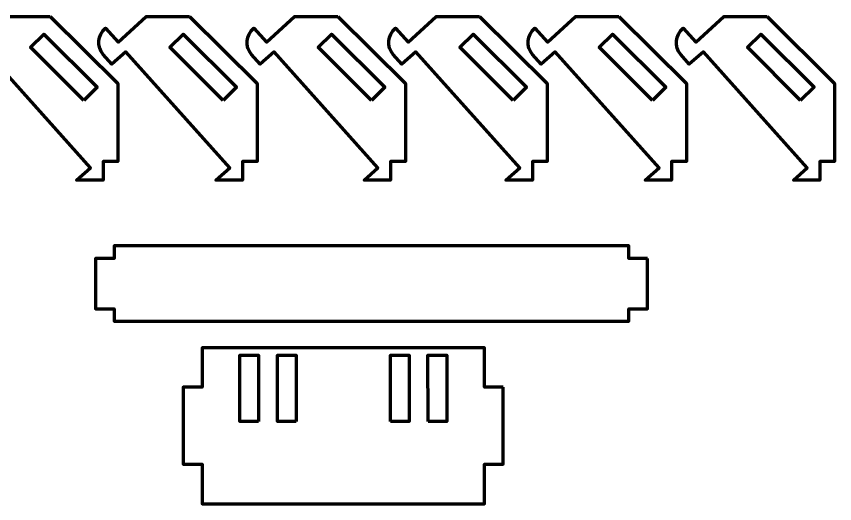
# Model space of a CAD drawing. Header units: inches. Extents: x 589 to 2016, y -1839 to -951.
# Drawn here: x 1885.4 to 2015.8, y -1679.9 to -1602.3 of the extents above; entities that cross this region are included whole.
import ezdxf

# ---------------------------------------------------------------- set-up
doc = ezdxf.new("R2010")
doc.units = ezdxf.units.IN
doc.header["$MEASUREMENT"] = 0
doc.layers.add('Layer 1', color=7, linetype='Continuous')

msp = doc.modelspace()

# ---------------------------------------------------------------- linework, layer by layer
at = {"layer": 'Layer 1', "color": 18, "lineweight": 80, "true_color": 0x010101}
for points in [[(1896.14, -1615.68), (1887.65, -1607.19), (1889.78, -1605.07), (1898.26, -1613.56), (1896.14, -1615.68)], [(1918.34, -1615.68), (1909.85, -1607.19), (1911.97, -1605.07), (1920.46, -1613.56), (1918.34, -1615.68)], [(1941.96, -1615.68), (1933.47, -1607.19), (1935.6, -1605.07), (1944.08, -1613.56), (1941.96, -1615.68)], [(1964.55, -1615.68), (1956.06, -1607.19), (1958.18, -1605.07), (1966.67, -1613.56), (1964.55, -1615.68)], [(1986.74, -1615.68), (1978.26, -1607.19), (1980.38, -1605.07), (1988.86, -1613.56), (1986.74, -1615.68)], [(2010.36, -1615.68), (2001.88, -1607.19), (2004, -1605.07), (2012.49, -1613.56), (2010.36, -1615.68)], [(1985.98, -1640.86), (1982.98, -1640.86), (1982.98, -1638.86), (1900.98, -1638.86), (1900.98, -1640.86), (1897.98, -1640.86), (1897.98, -1648.86), (1900.98, -1648.86), (1900.98, -1650.86), (1982.98, -1650.86), (1982.98, -1648.86), (1985.98, -1648.86), (1985.98, -1640.86)], [(1962.98, -1661.4), (1959.98, -1661.4), (1959.98, -1655.1), (1914.99, -1655.1), (1914.99, -1661.4), (1911.98, -1661.4), (1911.98, -1673.64), (1914.98, -1673.64), (1914.98, -1679.95), (1959.98, -1679.95), (1959.98, -1673.64), (1962.98, -1673.64), (1962.98, -1661.4)], [(1923.99, -1666.87), (1920.99, -1666.86), (1920.99, -1656.29), (1923.99, -1656.29), (1923.99, -1666.87)], [(1929.99, -1666.87), (1926.99, -1666.86), (1926.99, -1656.29), (1929.99, -1656.29), (1929.99, -1666.87)], [(1944.98, -1666.87), (1944.98, -1656.29), (1947.97, -1656.29), (1947.98, -1666.86), (1944.98, -1666.87)], [(1950.98, -1666.87), (1950.97, -1656.29), (1953.97, -1656.29), (1953.98, -1666.86), (1950.98, -1666.87)]]:
    msp.add_lwpolyline(points, dxfattribs=at)
for points in [[(1890.79, -1602.26), (1890.79, -1602.26), (1883.88, -1602.26), (1883.88, -1602.26), (1883.88, -1602.26), (1879.42, -1606.38), (1879.42, -1606.38), (1879.42, -1606.38), (1877.4, -1604.14), (1877.4, -1604.14), (1876.13, -1605.2), (1875.97, -1607.1), (1877.03, -1608.36), (1877.03, -1608.36), (1878.4, -1609.89), (1878.4, -1609.89), (1878.4, -1609.89), (1880.63, -1607.89), (1880.63, -1607.89), (1880.63, -1607.89), (1897.19, -1626.41), (1897.19, -1626.41), (1897.19, -1626.41), (1894.99, -1628.38), (1894.99, -1628.38), (1894.99, -1628.38), (1899.2, -1628.38), (1899.2, -1628.38), (1899.2, -1628.38), (1899.2, -1625.38), (1899.2, -1625.38), (1899.2, -1625.38), (1901.55, -1625.38), (1901.55, -1625.38), (1901.55, -1625.38), (1901.55, -1612.97), (1901.55, -1612.97), (1901.55, -1612.97), (1890.79, -1602.26), (1890.79, -1602.26)], [(1912.99, -1602.26), (1912.99, -1602.26), (1906.07, -1602.26), (1906.07, -1602.26), (1906.07, -1602.26), (1901.62, -1606.38), (1901.62, -1606.38), (1901.62, -1606.38), (1899.6, -1604.14), (1899.6, -1604.14), (1898.33, -1605.2), (1898.17, -1607.1), (1899.23, -1608.36), (1899.23, -1608.36), (1900.59, -1609.89), (1900.59, -1609.89), (1900.59, -1609.89), (1902.83, -1607.89), (1902.83, -1607.89), (1902.83, -1607.89), (1919.39, -1626.41), (1919.39, -1626.41), (1919.39, -1626.41), (1917.19, -1628.38), (1917.19, -1628.38), (1917.19, -1628.38), (1921.4, -1628.38), (1921.4, -1628.38), (1921.4, -1628.38), (1921.4, -1625.38), (1921.4, -1625.38), (1921.4, -1625.38), (1923.75, -1625.38), (1923.75, -1625.38), (1923.75, -1625.38), (1923.75, -1612.97), (1923.75, -1612.97), (1923.75, -1612.97), (1912.99, -1602.26), (1912.99, -1602.26)], [(1936.61, -1602.26), (1936.61, -1602.26), (1929.7, -1602.26), (1929.7, -1602.26), (1929.7, -1602.26), (1925.24, -1606.38), (1925.24, -1606.38), (1925.24, -1606.38), (1923.22, -1604.14), (1923.22, -1604.14), (1921.95, -1605.2), (1921.79, -1607.1), (1922.85, -1608.36), (1922.85, -1608.36), (1924.22, -1609.89), (1924.22, -1609.89), (1924.22, -1609.89), (1926.45, -1607.89), (1926.45, -1607.89), (1926.45, -1607.89), (1943.01, -1626.41), (1943.01, -1626.41), (1943.01, -1626.41), (1940.81, -1628.38), (1940.81, -1628.38), (1940.81, -1628.38), (1945.02, -1628.38), (1945.02, -1628.38), (1945.02, -1628.38), (1945.02, -1625.38), (1945.02, -1625.38), (1945.02, -1625.38), (1947.37, -1625.38), (1947.37, -1625.38), (1947.37, -1625.38), (1947.37, -1612.97), (1947.37, -1612.97), (1947.37, -1612.97), (1936.61, -1602.26), (1936.61, -1602.26)], [(1959.2, -1602.26), (1959.2, -1602.26), (1952.28, -1602.26), (1952.28, -1602.26), (1952.28, -1602.26), (1947.83, -1606.38), (1947.83, -1606.38), (1947.83, -1606.38), (1945.81, -1604.14), (1945.81, -1604.14), (1944.54, -1605.2), (1944.37, -1607.1), (1945.44, -1608.36), (1945.44, -1608.36), (1946.8, -1609.89), (1946.8, -1609.89), (1946.8, -1609.89), (1949.04, -1607.89), (1949.04, -1607.89), (1949.04, -1607.89), (1965.6, -1626.41), (1965.6, -1626.41), (1965.6, -1626.41), (1963.4, -1628.38), (1963.4, -1628.38), (1963.4, -1628.38), (1967.61, -1628.38), (1967.61, -1628.38), (1967.61, -1628.38), (1967.61, -1625.38), (1967.61, -1625.38), (1967.61, -1625.38), (1969.96, -1625.38), (1969.96, -1625.38), (1969.96, -1625.38), (1969.96, -1612.97), (1969.96, -1612.97), (1969.96, -1612.97), (1959.2, -1602.26), (1959.2, -1602.26)], [(1981.39, -1602.26), (1981.39, -1602.26), (1974.48, -1602.26), (1974.48, -1602.26), (1974.48, -1602.26), (1970.03, -1606.38), (1970.03, -1606.38), (1970.03, -1606.38), (1968, -1604.14), (1968, -1604.14), (1966.73, -1605.2), (1966.57, -1607.1), (1967.63, -1608.36), (1967.63, -1608.36), (1969, -1609.89), (1969, -1609.89), (1969, -1609.89), (1971.23, -1607.89), (1971.23, -1607.89), (1971.23, -1607.89), (1987.8, -1626.41), (1987.8, -1626.41), (1987.8, -1626.41), (1985.59, -1628.38), (1985.59, -1628.38), (1985.59, -1628.38), (1989.8, -1628.38), (1989.8, -1628.38), (1989.8, -1628.38), (1989.8, -1625.38), (1989.8, -1625.38), (1989.8, -1625.38), (1992.16, -1625.38), (1992.16, -1625.38), (1992.16, -1625.38), (1992.16, -1612.97), (1992.16, -1612.97), (1992.16, -1612.97), (1981.39, -1602.26), (1981.39, -1602.26)], [(2005.01, -1602.26), (2005.01, -1602.26), (1998.1, -1602.26), (1998.1, -1602.26), (1998.1, -1602.26), (1993.65, -1606.38), (1993.65, -1606.38), (1993.65, -1606.38), (1991.62, -1604.14), (1991.62, -1604.14), (1990.35, -1605.2), (1990.19, -1607.1), (1991.26, -1608.36), (1991.26, -1608.36), (1992.62, -1609.89), (1992.62, -1609.89), (1992.62, -1609.89), (1994.86, -1607.89), (1994.86, -1607.89), (1994.86, -1607.89), (2011.42, -1626.41), (2011.42, -1626.41), (2011.42, -1626.41), (2009.21, -1628.38), (2009.21, -1628.38), (2009.21, -1628.38), (2013.42, -1628.38), (2013.42, -1628.38), (2013.42, -1628.38), (2013.42, -1625.38), (2013.42, -1625.38), (2013.42, -1625.38), (2015.78, -1625.38), (2015.78, -1625.38), (2015.78, -1625.38), (2015.78, -1612.97), (2015.78, -1612.97), (2015.78, -1612.97), (2005.01, -1602.26), (2005.01, -1602.26)]]:
    msp.add_open_spline(points, degree=3, knots=[0, 0, 0, 0, 1, 1, 1, 2, 2, 2, 3, 3, 3, 4, 4, 4, 5, 5, 5, 6, 6, 6, 7, 7, 7, 8, 8, 8, 9, 9, 9, 10, 10, 10, 11, 11, 11, 12, 12, 12, 13, 13, 13, 13], dxfattribs=at)

doc.saveas('drawing.dxf')
